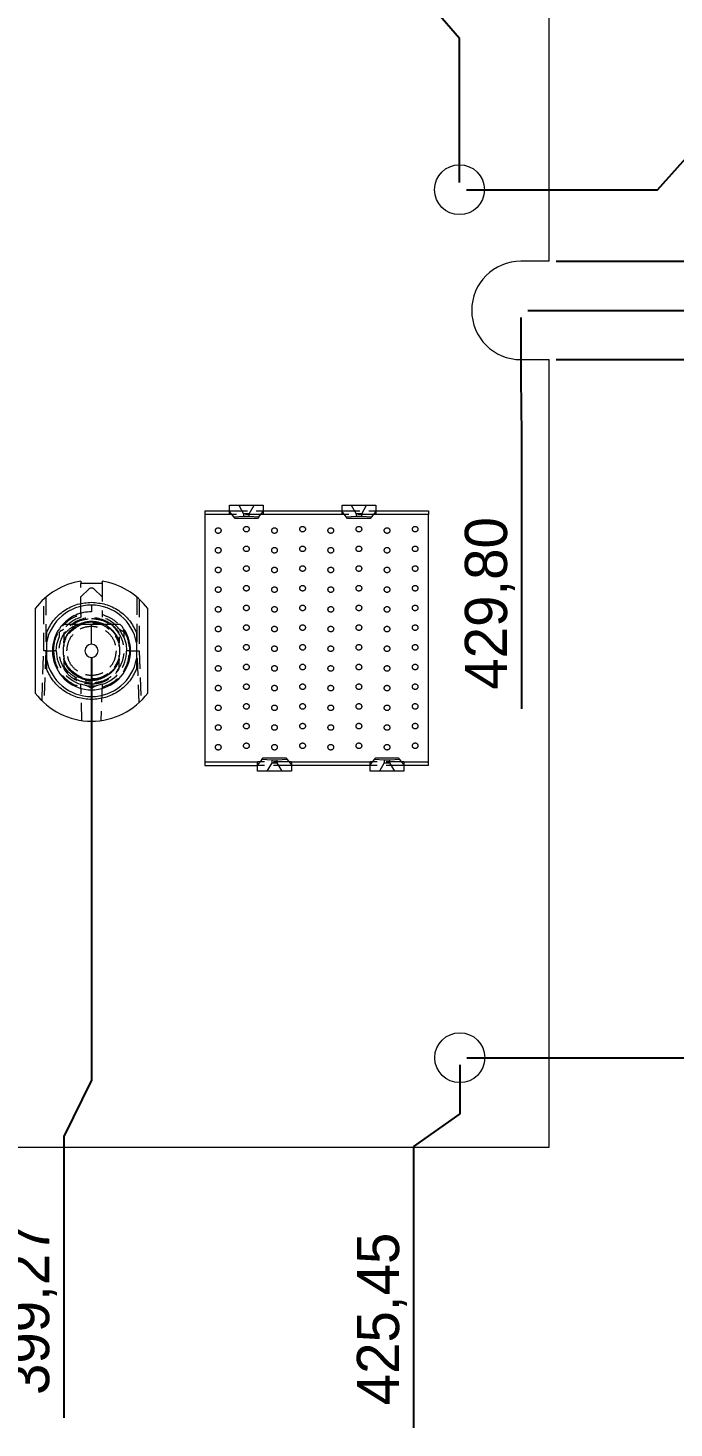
# Model space of a CAD drawing. Header units: millimetres. Extents: x -64 to 530, y -86 to 334.
# Drawn here: x 394.8 to 440.7, y -20 to 79.5 of the extents above; entities that cross this region are included whole.
import ezdxf

# ---------------------------------------------------------------- set-up
doc = ezdxf.new("R2010")
doc.units = ezdxf.units.MM
doc.header["$PDSIZE"] = -1
doc.linetypes.add('HIDDEN', pattern=[1.905, 1.27, -0.635])
doc.dimstyles.new('ISO-25', dxfattribs={"dimtxt": 2.5, "dimasz": 2.5, "dimexe": 1.25, "dimexo": 0.625, "dimtad": 1, "dimtxsty": 'Standard', "dimcen": 2.5, "dimadec": 0, "dimazin": 0, "dimtfac": 1, "dimtmove": 0, "dimatfit": 3, "dimfxl": 0, "dimarcsym": 0})

# ---------------------------------------------------------------- blocks, each defined once
blk = doc.blocks.new('*D35')
at = {"color": 0, "lineweight": -2}
for p, q in [((437.684, 297.079), (437.684, 315.579)), ((431.8, 293.079), (437.684, 297.079)), ((431.8, 279.9), (431.8, 293.079))]:
    blk.add_line(p, q, dxfattribs=at)
at = {"layer": 'Defpoints', "color": 0}
for p in [(437.684, 301.079), (431.8, 279.4), (0, 0)]:
    blk.add_point(p, dxfattribs=at)
at = {"color": 0, "insert": (435.434, 308.579), "char_height": 3, "attachment_point": 5, "rotation": 90}
blk.add_mtext('431,80', dxfattribs=at)
blk = doc.blocks.new('*D50')
at = {"color": 0, "lineweight": -2}
for p, q in [((411.281, 297.743), (411.281, 316.243)), ((415.9, 293.743), (411.281, 297.743)), ((415.9, 279.97), (415.9, 293.743))]:
    blk.add_line(p, q, dxfattribs=at)
at = {"layer": 'Defpoints', "color": 0}
for p in [(411.281, 301.743), (415.9, 279.47), (0, 0)]:
    blk.add_point(p, dxfattribs=at)
at = {"color": 0, "insert": (409.031, 309.243), "char_height": 3, "attachment_point": 5, "rotation": 90}
blk.add_mtext('415,90', dxfattribs=at)
blk = doc.blocks.new('*D51')
at = {"color": 0, "lineweight": -2}
for p, q in [((441.42, 274.4), (445.42, 275.871)), ((445.42, 275.871), (464.92, 275.871)), ((425.95, 274.4), (441.42, 274.4))]:
    blk.add_line(p, q, dxfattribs=at)
at = {"layer": 'Defpoints', "color": 0}
for p in [(449.42, 275.871), (425.45, 274.4), (0, 0)]:
    blk.add_point(p, dxfattribs=at)
at = {"color": 0, "insert": (457.42, 278.121), "char_height": 3, "attachment_point": 5}
blk.add_mtext('274,40', dxfattribs=at)
blk = doc.blocks.new('*D52')
at = {"color": 0, "lineweight": -2}
for p, q in [((423.283, 294.998), (423.283, 314.998)), ((425.45, 290.998), (423.283, 294.998)), ((425.45, 274.9), (425.45, 290.998))]:
    blk.add_line(p, q, dxfattribs=at)
at = {"layer": 'Defpoints', "color": 0}
for p in [(423.283, 298.998), (425.45, 274.4), (0, 0)]:
    blk.add_point(p, dxfattribs=at)
at = {"color": 0, "insert": (421.033, 307.248), "char_height": 3, "attachment_point": 5, "rotation": 90}
blk.add_mtext('425,45', dxfattribs=at)
blk = doc.blocks.new('*D53')
at = {"color": 0, "lineweight": -2}
for p, q in [((425.93, 198.05), (448.265, 198.05)), ((448.265, 198.05), (452.265, 194.721)), ((452.265, 194.721), (470.765, 194.721))]:
    blk.add_line(p, q, dxfattribs=at)
at = {"layer": 'Defpoints', "color": 0}
for p in [(425.43, 198.05), (456.265, 194.721), (0, 0)]:
    blk.add_point(p, dxfattribs=at)
at = {"color": 0, "insert": (463.765, 196.971), "char_height": 3, "attachment_point": 5}
blk.add_mtext('198,05', dxfattribs=at)
blk = doc.blocks.new('*D54')
at = {"color": 0, "lineweight": -2}
for p, q in [((450.176, 169.47), (454.176, 172.471)), ((454.176, 172.471), (473.176, 172.471)), ((430.3, 169.47), (450.176, 169.47))]:
    blk.add_line(p, q, dxfattribs=at)
at = {"layer": 'Defpoints', "color": 0}
for p in [(458.176, 172.471), (429.8, 169.47), (0, 0)]:
    blk.add_point(p, dxfattribs=at)
at = {"color": 0, "insert": (465.926, 174.721), "char_height": 3, "attachment_point": 5}
blk.add_mtext('169,47', dxfattribs=at)
blk = doc.blocks.new('*D55')
at = {"color": 0, "lineweight": -2}
for p, q in [((449.852, 133.05), (453.852, 136.405)), ((453.852, 136.405), (472.352, 136.405)), ((425.93, 133.05), (449.852, 133.05))]:
    blk.add_line(p, q, dxfattribs=at)
at = {"layer": 'Defpoints', "color": 0}
for p in [(457.852, 136.405), (425.43, 133.05), (0, 0)]:
    blk.add_point(p, dxfattribs=at)
at = {"color": 0, "insert": (465.352, 138.655), "char_height": 3, "attachment_point": 5}
blk.add_mtext('133,05', dxfattribs=at)
blk = doc.blocks.new('*D56')
at = {"color": 0, "lineweight": -2}
for p, q in [((437.803, 215.414), (437.803, 235.414)), ((425.43, 211.414), (437.803, 215.414)), ((425.43, 198.55), (425.43, 211.414))]:
    blk.add_line(p, q, dxfattribs=at)
at = {"layer": 'Defpoints', "color": 0}
for p in [(437.803, 219.414), (425.43, 198.05), (0, 0)]:
    blk.add_point(p, dxfattribs=at)
at = {"color": 0, "insert": (435.553, 227.664), "char_height": 3, "attachment_point": 5, "rotation": 90}
blk.add_mtext('425,43', dxfattribs=at)
blk = doc.blocks.new('*D57')
at = {"color": 0, "lineweight": -2}
for p, q in [((428.671, 174.228), (428.671, 193.728)), ((429.8, 173.47), (428.671, 174.228)), ((429.8, 169.97), (429.8, 173.47))]:
    blk.add_line(p, q, dxfattribs=at)
at = {"layer": 'Defpoints', "color": 0}
for p in [(428.671, 178.228), (429.8, 169.47), (0, 0)]:
    blk.add_point(p, dxfattribs=at)
at = {"color": 0, "insert": (426.421, 186.228), "char_height": 3, "attachment_point": 5, "rotation": 90}
blk.add_mtext('429,80', dxfattribs=at)
blk = doc.blocks.new('*D58')
at = {"color": 0, "lineweight": -2}
for p, q in [((423.781, 143.834), (423.781, 163.834)), ((425.43, 139.834), (423.781, 143.834)), ((425.43, 133.55), (425.43, 139.834))]:
    blk.add_line(p, q, dxfattribs=at)
at = {"layer": 'Defpoints', "color": 0}
for p in [(423.781, 147.834), (425.43, 133.05), (0, 0)]:
    blk.add_point(p, dxfattribs=at)
at = {"color": 0, "insert": (421.531, 156.084), "char_height": 3, "attachment_point": 5, "rotation": 90}
blk.add_mtext('425,43', dxfattribs=at)
blk = doc.blocks.new('*D59')
at = {"color": 0, "lineweight": -2}
for p, q in [((443.705, 59.47), (447.705, 60.483)), ((447.705, 60.483), (464.705, 60.483)), ((430.3, 59.47), (443.705, 59.47))]:
    blk.add_line(p, q, dxfattribs=at)
at = {"layer": 'Defpoints', "color": 0}
for p in [(451.705, 60.483), (429.8, 59.47), (0, 0)]:
    blk.add_point(p, dxfattribs=at)
at = {"color": 0, "insert": (458.455, 62.733), "char_height": 3, "attachment_point": 5}
blk.add_mtext('59,47', dxfattribs=at)
blk = doc.blocks.new('*D60')
at = {"color": 0, "lineweight": -2}
for p, q in [((421.977, 82.796), (421.977, 102.796)), ((425.43, 78.796), (421.977, 82.796)), ((425.43, 68.55), (425.43, 78.796))]:
    blk.add_line(p, q, dxfattribs=at)
at = {"layer": 'Defpoints', "color": 0}
for p in [(421.977, 86.796), (425.43, 68.05), (0, 0)]:
    blk.add_point(p, dxfattribs=at)
at = {"color": 0, "insert": (419.727, 95.046), "char_height": 3, "attachment_point": 5, "rotation": 90}
blk.add_mtext('425,43', dxfattribs=at)
blk = doc.blocks.new('*D61')
at = {"color": 0, "lineweight": -2}
for p, q in [((439.513, 68.05), (443.513, 72.526)), ((443.513, 72.526), (460.013, 72.526)), ((425.93, 68.05), (439.513, 68.05))]:
    blk.add_line(p, q, dxfattribs=at)
at = {"layer": 'Defpoints', "color": 0}
for p in [(447.513, 72.526), (425.43, 68.05), (0, 0)]:
    blk.add_point(p, dxfattribs=at)
at = {"color": 0, "insert": (454.013, 74.776), "char_height": 3, "attachment_point": 5}
blk.add_mtext('68,05', dxfattribs=at)
blk = doc.blocks.new('*D62')
at = {"color": 0, "lineweight": -2}
for p, q in [((429.8, 58.97), (429.8, 54.64)), ((429.8, 54.64), (429.842, 50.64)), ((429.842, 50.64), (429.842, 31.14))]:
    blk.add_line(p, q, dxfattribs=at)
at = {"layer": 'Defpoints', "color": 0}
for p in [(429.8, 59.47), (429.842, 46.64), (0, 0)]:
    blk.add_point(p, dxfattribs=at)
at = {"color": 0, "insert": (427.592, 38.64), "char_height": 3, "attachment_point": 5, "rotation": 90}
blk.add_mtext('429,80', dxfattribs=at)
blk = doc.blocks.new('*D63')
at = {"color": 0, "lineweight": -2}
for p, q in [((432.3, 55.97), (444.02, 55.97)), ((444.02, 55.97), (448.02, 53.811)), ((448.02, 53.811), (465.02, 53.811))]:
    blk.add_line(p, q, dxfattribs=at)
at = {"layer": 'Defpoints', "color": 0}
for p in [(431.8, 55.97), (452.02, 53.811), (0, 0)]:
    blk.add_point(p, dxfattribs=at)
at = {"color": 0, "insert": (458.77, 56.061), "char_height": 3, "attachment_point": 5}
blk.add_mtext('55,97', dxfattribs=at)
blk = doc.blocks.new('*D64')
at = {"color": 0, "lineweight": -2}
for p, q in [((441.938, 62.97), (445.938, 66.313)), ((445.938, 66.313), (462.938, 66.313)), ((432.3, 62.97), (441.938, 62.97))]:
    blk.add_line(p, q, dxfattribs=at)
at = {"layer": 'Defpoints', "color": 0}
for p in [(449.938, 66.313), (431.8, 62.97), (0, 0)]:
    blk.add_point(p, dxfattribs=at)
at = {"color": 0, "insert": (456.688, 68.563), "char_height": 3, "attachment_point": 5}
blk.add_mtext('62,97', dxfattribs=at)
blk = doc.blocks.new('*D65')
at = {"color": 0, "lineweight": -2}
for p, q in [((432.3, 165.97), (448.401, 165.97)), ((448.401, 165.97), (452.401, 161.133)), ((452.401, 161.133), (471.401, 161.133))]:
    blk.add_line(p, q, dxfattribs=at)
at = {"layer": 'Defpoints', "color": 0}
for p in [(431.8, 165.97), (456.401, 161.133), (0, 0)]:
    blk.add_point(p, dxfattribs=at)
at = {"color": 0, "insert": (464.151, 163.383), "char_height": 3, "attachment_point": 5}
blk.add_mtext('165,97', dxfattribs=at)
blk = doc.blocks.new('*D66')
at = {"color": 0, "lineweight": -2}
for p, q in [((448.405, 172.97), (452.405, 180.55)), ((452.405, 180.55), (471.405, 180.55)), ((432.3, 172.97), (448.405, 172.97))]:
    blk.add_line(p, q, dxfattribs=at)
at = {"layer": 'Defpoints', "color": 0}
for p in [(456.405, 180.55), (431.8, 172.97), (0, 0)]:
    blk.add_point(p, dxfattribs=at)
at = {"color": 0, "insert": (464.155, 182.8), "char_height": 3, "attachment_point": 5}
blk.add_mtext('172,97', dxfattribs=at)
blk = doc.blocks.new('*D67')
at = {"color": 0, "lineweight": -2}
for p, q in [((425.45, 5.85), (425.45, 2.35)), ((425.45, 2.35), (422.167, 0.028)), ((422.167, 0.028), (422.167, -19.972))]:
    blk.add_line(p, q, dxfattribs=at)
at = {"layer": 'Defpoints', "color": 0}
for p in [(425.45, 6.35), (0, 0), (422.167, -3.972)]:
    blk.add_point(p, dxfattribs=at)
at = {"color": 0, "insert": (419.917, -12.222), "char_height": 3, "attachment_point": 5, "rotation": 90}
blk.add_mtext('425,45', dxfattribs=at)
blk = doc.blocks.new('*D68')
at = {"color": 0, "lineweight": -2}
for p, q in [((441.659, 6.35), (445.659, 8.022)), ((445.659, 8.022), (459.659, 8.022)), ((425.95, 6.35), (441.659, 6.35))]:
    blk.add_line(p, q, dxfattribs=at)
at = {"layer": 'Defpoints', "color": 0}
for p in [(449.659, 8.022), (425.45, 6.35), (0, 0)]:
    blk.add_point(p, dxfattribs=at)
at = {"color": 0, "insert": (454.909, 10.272), "char_height": 3, "attachment_point": 5}
blk.add_mtext('6,35', dxfattribs=at)
blk = doc.blocks.new('*D77')
at = {"color": 0, "lineweight": -2}
for p, q in [((404.526, 297.682), (404.526, 316.182)), ((412.401, 293.682), (404.526, 297.682)), ((412.401, 279.9), (412.401, 293.682))]:
    blk.add_line(p, q, dxfattribs=at)
at = {"layer": 'Defpoints', "color": 0}
for p in [(404.526, 301.682), (412.401, 279.4), (0, 0)]:
    blk.add_point(p, dxfattribs=at)
at = {"color": 0, "insert": (402.276, 309.182), "char_height": 3, "attachment_point": 5, "rotation": 90}
blk.add_mtext('412,40', dxfattribs=at)
blk = doc.blocks.new('*D78')
at = {"color": 0, "lineweight": -2}
for p, q in [((417.265, 297.291), (417.265, 315.791)), ((419.399, 293.291), (417.265, 297.291)), ((419.399, 279.9), (419.399, 293.291))]:
    blk.add_line(p, q, dxfattribs=at)
at = {"layer": 'Defpoints', "color": 0}
for p in [(417.265, 301.291), (419.399, 279.4), (0, 0)]:
    blk.add_point(p, dxfattribs=at)
at = {"color": 0, "insert": (415.015, 308.791), "char_height": 3, "attachment_point": 5, "rotation": 90}
blk.add_mtext('419,40', dxfattribs=at)
blk = doc.blocks.new('*D108')
at = {"color": 0, "lineweight": -2}
for p, q in [((399.27, 34.77), (399.27, 4.758)), ((399.27, 4.758), (397.293, 0.758)), ((397.293, 0.758), (397.293, -19.242))]:
    blk.add_line(p, q, dxfattribs=at)
at = {"layer": 'Defpoints', "color": 0}
for p in [(399.27, 35.27), (0, 0), (397.293, -3.242)]:
    blk.add_point(p, dxfattribs=at)
at = {"color": 0, "insert": (395.043, -11.492), "char_height": 3, "attachment_point": 5, "rotation": 90}
blk.add_mtext('399,27', dxfattribs=at)
blk = doc.blocks.new('*D115')
at = {"color": 0, "lineweight": -2}
for p, q in [((394.742, 126.405), (451.08, 126.405)), ((451.08, 126.405), (455.08, 122.21)), ((455.08, 122.21), (473.58, 122.21))]:
    blk.add_line(p, q, dxfattribs=at)
at = {"layer": 'Defpoints', "color": 0}
for p in [(394.242, 126.405), (459.08, 122.21), (0, 0)]:
    blk.add_point(p, dxfattribs=at)
at = {"color": 0, "insert": (466.58, 124.46), "char_height": 3, "attachment_point": 5}
blk.add_mtext('126,40', dxfattribs=at)
blk = doc.blocks.new('*D119')
at = {"color": 0, "lineweight": -2}
for p, q in [((393.843, 235.159), (393.843, 254.159)), ((396, 231.159), (393.843, 235.159)), ((396, 225.095), (396, 231.159))]:
    blk.add_line(p, q, dxfattribs=at)
at = {"layer": 'Defpoints', "color": 0}
for p in [(393.843, 239.159), (396, 224.595), (0, 0)]:
    blk.add_point(p, dxfattribs=at)
at = {"color": 0, "insert": (391.593, 246.909), "char_height": 3, "attachment_point": 5, "rotation": 90}
blk.add_mtext('396,00', dxfattribs=at)
blk = doc.blocks.new('*D142')
at = {"color": 0, "lineweight": -2}
for p, q in [((401.115, 224.595), (405.115, 228.426)), ((405.115, 228.426), (425.115, 228.426)), ((396.5, 224.595), (401.115, 224.595))]:
    blk.add_line(p, q, dxfattribs=at)
at = {"layer": 'Defpoints', "color": 0}
for p in [(409.115, 228.426), (396, 224.595), (0, 0)]:
    blk.add_point(p, dxfattribs=at)
at = {"color": 0, "insert": (417.365, 230.676), "char_height": 3, "attachment_point": 5}
blk.add_mtext('224,59', dxfattribs=at)

msp = doc.modelspace()

# ---------------------------------------------------------------- linework, layer by layer
at = {"color": 7, "linetype": 'Continuous', "lineweight": 15}
for p, q in [((431.8, 62.97), (431.8, 165.97)), ((431.8, 62.97), (429.8, 62.97)), ((429.8, 55.97), (431.8, 55.97)), ((431.8, 0), (431.8, 55.97)), ((407.33, 45.22), (409.08, 45.22)), ((407.33, 45.22), (407.33, 44.97)), ((409.08, 44.97), (407.33, 44.97)), ((407.33, 44.97), (407.33, 27.37)), ((409.08, 45.17), (409.08, 45.62)), ((409.08, 45.62), (409.734, 45.62)), ((409.385, 44.789), (409.08, 45.17)), ((409.08, 44.97), (409.08, 45.17)), ((409.385, 44.789), (410.08, 44.85)), ((409.48, 44.67), (409.385, 44.789)), ((409.734, 45.62), (410.08, 45.02)), ((409.734, 45.62), (410.826, 45.62)), ((410.08, 45.02), (410.08, 44.85)), ((410.48, 45.02), (410.08, 45.02)), ((410.08, 44.85), (410.48, 44.85)), ((410.48, 45.02), (410.826, 45.62)), ((410.48, 44.85), (410.48, 45.02)), ((410.48, 44.85), (411.175, 44.789)), ((410.826, 45.62), (411.48, 45.62)), ((411.175, 44.789), (411.08, 44.67)), ((411.175, 44.789), (411.48, 45.17)), ((411.48, 45.62), (411.48, 45.17)), ((411.48, 45.22), (417.08, 45.22)), ((411.48, 45.17), (411.48, 44.97)), ((417.08, 44.97), (411.48, 44.97)), ((417.08, 45.17), (417.08, 45.62)), ((417.08, 45.62), (417.734, 45.62)), ((417.385, 44.789), (417.08, 45.17)), ((417.08, 44.97), (417.08, 45.17)), ((417.385, 44.789), (418.08, 44.85)), ((417.48, 44.67), (417.385, 44.789)), ((417.734, 45.62), (418.08, 45.02)), ((417.734, 45.62), (418.826, 45.62)), ((418.48, 45.02), (418.08, 45.02)), ((418.08, 45.02), (418.08, 44.85)), ((418.08, 44.85), (418.48, 44.85)), ((418.48, 45.02), (418.826, 45.62)), ((418.48, 44.85), (418.48, 45.02)), ((418.48, 44.85), (419.175, 44.789)), ((418.826, 45.62), (419.48, 45.62)), ((419.175, 44.789), (419.08, 44.67)), ((419.48, 45.17), (419.175, 44.789)), ((419.48, 45.62), (419.48, 45.17)), ((419.48, 45.22), (423.23, 45.22)), ((419.48, 45.17), (419.48, 44.97)), ((423.23, 44.97), (419.48, 44.97)), ((423.23, 45.22), (423.23, 44.97)), ((423.23, 27.37), (423.23, 44.97)), ((411.08, 44.67), (409.48, 44.67)), ((419.08, 44.67), (417.48, 44.67)), ((398.52, 40.213), (398.52, 40.045)), ((400.02, 40.045), (398.52, 40.045)), ((400.02, 40.213), (400.02, 40.045)), ((395.27, 38.27), (395.27, 32.27)), ((399.27, 38.52), (399.27, 38.045)), ((403.27, 32.27), (403.27, 38.27)), ((399.27, 35.735), (399.27, 37.145)), ((399.27, 32.495), (399.27, 34.805)), ((399.27, 32.495), (399.27, 32.02)), ((407.33, 27.37), (411.08, 27.37)), ((407.33, 27.37), (407.33, 27.12)), ((407.33, 27.12), (411.08, 27.12)), ((411.385, 27.551), (411.08, 27.17)), ((411.08, 27.17), (411.08, 27.37)), ((411.08, 26.72), (411.08, 27.17)), ((411.385, 27.551), (411.48, 27.67)), ((412.08, 27.49), (411.385, 27.551)), ((411.48, 27.67), (413.08, 27.67)), ((412.08, 27.32), (411.734, 26.72)), ((412.08, 27.49), (412.08, 27.32)), ((412.48, 27.49), (412.08, 27.49)), ((412.08, 27.32), (412.48, 27.32)), ((413.175, 27.551), (412.48, 27.49)), ((412.48, 27.32), (412.48, 27.49)), ((412.826, 26.72), (412.48, 27.32)), ((413.08, 27.67), (413.175, 27.551)), ((413.175, 27.551), (413.48, 27.17)), ((413.48, 27.37), (419.08, 27.37)), ((413.48, 27.37), (413.48, 27.17)), ((413.48, 27.17), (413.48, 26.72)), ((419.08, 27.12), (413.48, 27.12)), ((419.08, 27.17), (419.384, 27.551)), ((419.08, 27.17), (419.08, 27.37)), ((419.08, 26.72), (419.08, 27.17)), ((419.384, 27.551), (419.48, 27.67)), ((420.08, 27.49), (419.384, 27.551)), ((419.48, 27.67), (421.08, 27.67)), ((420.08, 27.32), (419.734, 26.72)), ((420.48, 27.49), (420.08, 27.49)), ((420.08, 27.49), (420.08, 27.32)), ((420.08, 27.32), (420.48, 27.32)), ((421.176, 27.551), (420.48, 27.49)), ((420.48, 27.32), (420.48, 27.49)), ((420.826, 26.72), (420.48, 27.32)), ((421.08, 27.67), (421.176, 27.551)), ((421.176, 27.551), (421.48, 27.17)), ((421.48, 27.37), (423.23, 27.37)), ((421.48, 27.37), (421.48, 27.17)), ((421.48, 27.17), (421.48, 26.72)), ((423.23, 27.12), (421.48, 27.12)), ((423.23, 27.12), (423.23, 27.37)), ((411.734, 26.72), (411.08, 26.72)), ((412.826, 26.72), (411.734, 26.72)), ((413.48, 26.72), (412.826, 26.72)), ((419.734, 26.72), (419.08, 26.72)), ((420.826, 26.72), (419.734, 26.72)), ((421.48, 26.72), (420.826, 26.72)), ((0, 0), (431.8, 0))]:
    msp.add_line(p, q, dxfattribs=at)
at = {"color": 7, "linetype": 'HIDDEN', "lineweight": 0}
for p, q in [((409.08, 45.22), (411.48, 45.22)), ((411.48, 44.97), (409.08, 44.97)), ((417.08, 45.22), (419.48, 45.22)), ((419.48, 44.97), (417.08, 44.97)), ((398.52, 37.864), (398.52, 40.045)), ((400.02, 40.045), (400.02, 37.864)), ((395.876, 35.27), (395.876, 38.941)), ((396.02, 39.07), (396.02, 35.92)), ((398.52, 39.105), (399.093, 39.678)), ((399.447, 39.678), (400.02, 39.105)), ((402.52, 35.92), (402.52, 39.07)), ((402.664, 38.941), (402.664, 35.27)), ((400.668, 37.159), (401.245, 36.544)), ((397.295, 36.544), (397.295, 35.585)), ((397.295, 36.271), (397.295, 35.921)), ((397.457, 36.236), (397.295, 35.921)), ((397.295, 35.836), (397.443, 36.149)), ((400.951, 36.493), (401.245, 35.921)), ((400.951, 36.493), (401.245, 35.921)), ((401.085, 36.175), (401.245, 35.836)), ((401.245, 35.921), (401.121, 36.162)), ((401.245, 36.271), (401.245, 35.921)), ((401.245, 35.585), (401.245, 35.836)), ((401.578, 36.23), (401.256, 36.789)), ((395.752, 31.717), (395.876, 35.27)), ((396.02, 35.27), (395.876, 35.27)), ((396.02, 35.27), (395.891, 31.584)), ((396.02, 35.27), (396.57, 35.27)), ((396.77, 35.27), (396.57, 35.27)), ((397.295, 34.955), (397.295, 34.197)), ((401.245, 34.704), (401.245, 34.955)), ((401.97, 35.27), (401.77, 35.27)), ((401.97, 35.27), (402.52, 35.27)), ((402.649, 31.584), (402.52, 35.27)), ((402.52, 35.27), (402.664, 35.27)), ((402.664, 35.27), (402.788, 31.717)), ((397.557, 34.147), (397.295, 34.704)), ((397.557, 34.147), (397.295, 34.704)), ((397.295, 34.619), (397.295, 33.996)), ((397.295, 34.619), (397.502, 34.216)), ((397.295, 33.996), (397.524, 33.723)), ((401.245, 34.704), (400.884, 33.998)), ((401.245, 34.619), (400.981, 34.105)), ((400.981, 34.105), (401.245, 34.619)), ((401.245, 34.619), (400.981, 34.105)), ((401.245, 34.704), (400.994, 34.172)), ((401.245, 34.704), (400.994, 34.172)), ((401.015, 34.172), (401.245, 34.619)), ((401.039, 33.751), (401.245, 33.996)), ((401.072, 33.79), (401.245, 33.996)), ((401.245, 33.996), (401.245, 34.619)), ((401.995, 34.746), (401.995, 34.746)), ((398.23, 33.469), (398.591, 33.311)), ((398.595, 30.316), (398.505, 32.89)), ((398.947, 32.791), (398.505, 32.89)), ((398.781, 32.981), (399.27, 32.92)), ((399.27, 32.92), (399.576, 32.958)), ((399.27, 32.92), (399.493, 32.948)), ((400.035, 32.89), (399.593, 32.791)), ((400.035, 32.89), (399.945, 30.316)), ((399.22, 32.633), (398.947, 32.791)), ((398.947, 32.791), (399.593, 32.791)), ((399.593, 32.791), (399.32, 32.633)), ((413.48, 27.37), (411.08, 27.37)), ((413.48, 27.12), (411.08, 27.12)), ((421.48, 27.37), (419.08, 27.37)), ((421.48, 27.12), (419.08, 27.12))]:
    msp.add_line(p, q, dxfattribs=at)
at = {"color": 7, "linetype": 'HIDDEN', "lineweight": 0, "flags": 128}
for points in [[(398.494, 37.199), (398.523, 37.203), (398.531, 37.203), (398.533, 37.203), (398.534, 37.202), (398.534, 37.202), (398.534, 37.202), (398.534, 37.202), (398.534, 37.202), (398.534, 37.202), (398.534, 37.202), (398.534, 37.202), (398.534, 37.202), (398.534, 37.202), (398.534, 37.203), (398.534, 37.203), (398.534, 37.203), (398.534, 37.203), (398.534, 37.203), (398.534, 37.203), (398.534, 37.202), (398.534, 37.202), (398.534, 37.202), (398.534, 37.202), (398.534, 37.202), (398.534, 37.202), (398.534, 37.202), (398.534, 37.202), (398.534, 37.202), (398.534, 37.201), (398.534, 37.201), (398.531, 37.198), (398.401, 37.134), (398.238, 37.047)], [(396.77, 35.27), (396.814, 35.736), (396.962, 36.23)], [(397.295, 36.544), (397.295, 36.544)], [(397.295, 36.544), (397.295, 36.544)], [(397.295, 36.544), (397.295, 36.544)], [(397.295, 36.544), (397.295, 36.544)], [(397.295, 36.544), (397.295, 36.544)], [(397.295, 36.544), (397.295, 36.544)], [(397.295, 36.544), (397.295, 36.544)], [(397.295, 36.544), (397.295, 36.544)], [(401.245, 36.544), (401.245, 36.544)], [(401.245, 35.836), (401.245, 35.836)], [(401.245, 35.836), (401.245, 35.836)], [(401.245, 35.836), (401.245, 35.836)], [(401.245, 35.836), (401.245, 35.836)], [(401.245, 35.836), (401.245, 35.836)], [(401.578, 36.23), (401.726, 35.736), (401.77, 35.27)], [(397.295, 35.585), (397.295, 35.585)], [(397.295, 34.955), (397.295, 34.955)], [(397.295, 33.996), (397.295, 33.996)], [(397.295, 33.996), (397.295, 33.996)], [(397.295, 33.996), (397.295, 33.996)], [(397.295, 33.996), (397.295, 33.996)], [(397.295, 33.996), (397.295, 33.996)], [(397.295, 33.996), (397.295, 33.996)], [(397.295, 33.996), (397.295, 33.996)], [(397.491, 34.243), (397.491, 34.243)], [(401.245, 34.704), (401.245, 34.704)], [(401.245, 34.704), (401.245, 34.704)], [(401.245, 34.704), (401.245, 34.704)], [(401.245, 34.704), (401.245, 34.704)], [(401.245, 34.704), (401.245, 34.704)], [(401.245, 34.704), (401.245, 34.704)], [(401.245, 34.704), (401.245, 34.704)], [(401.245, 34.704), (401.245, 34.704)], [(401.245, 33.996), (401.245, 33.996)], [(398.243, 33.491), (398.243, 33.491)]]:
    msp.add_lwpolyline(points, dxfattribs=at)
at = {"color": 7, "linetype": 'Continuous', "lineweight": 15}
for centre in [(425.43, 68.05), (425.45, 6.35)]:
    msp.add_circle(centre, 1.775, dxfattribs=at)
at = {"color": 7, "linetype": 'HIDDEN', "lineweight": 0}
for centre, radius in [((408.28, 43.82), 0.2), ((410.28, 43.92), 0.2), ((412.28, 43.82), 0.2), ((414.28, 43.92), 0.2), ((416.28, 43.82), 0.2), ((418.28, 43.92), 0.2), ((420.28, 43.82), 0.2), ((422.28, 43.92), 0.2), ((408.28, 42.42), 0.2), ((410.28, 42.52), 0.2), ((412.28, 42.42), 0.2), ((414.28, 42.52), 0.2), ((416.28, 42.42), 0.2), ((418.28, 42.52), 0.2), ((420.28, 42.42), 0.2), ((422.28, 42.52), 0.2), ((408.28, 41.02), 0.2), ((410.28, 41.12), 0.2), ((412.28, 41.02), 0.2), ((414.28, 41.12), 0.2), ((416.28, 41.02), 0.2), ((418.28, 41.12), 0.2), ((420.28, 41.02), 0.2), ((422.28, 41.12), 0.2), ((408.28, 39.62), 0.2), ((410.28, 39.72), 0.2), ((412.28, 39.62), 0.2), ((414.28, 39.72), 0.2), ((416.28, 39.62), 0.2), ((418.28, 39.72), 0.2), ((420.28, 39.62), 0.2), ((422.28, 39.72), 0.2), ((408.28, 38.22), 0.2), ((410.28, 38.32), 0.2), ((412.28, 38.22), 0.2), ((414.28, 38.32), 0.2), ((416.28, 38.22), 0.2), ((418.28, 38.32), 0.2), ((420.28, 38.22), 0.2), ((422.28, 38.32), 0.2), ((399.27, 35.27), 2), ((408.28, 36.82), 0.2), ((410.28, 36.92), 0.2), ((412.28, 36.82), 0.2), ((414.28, 36.92), 0.2), ((416.28, 36.82), 0.2), ((418.28, 36.92), 0.2), ((420.28, 36.82), 0.2), ((422.28, 36.92), 0.2), ((408.28, 35.42), 0.2), ((410.28, 35.52), 0.2), ((412.28, 35.42), 0.2), ((414.28, 35.52), 0.2), ((416.28, 35.42), 0.2), ((418.28, 35.52), 0.2), ((420.28, 35.42), 0.2), ((422.28, 35.52), 0.2), ((408.28, 34.02), 0.2), ((410.28, 34.12), 0.2), ((412.28, 34.02), 0.2), ((414.28, 34.12), 0.2), ((416.28, 34.02), 0.2), ((418.28, 34.12), 0.2), ((420.28, 34.02), 0.2), ((422.28, 34.12), 0.2), ((410.28, 32.72), 0.2), ((414.28, 32.72), 0.2), ((418.28, 32.72), 0.2), ((422.28, 32.72), 0.2), ((408.28, 32.62), 0.2), ((412.28, 32.62), 0.2), ((416.28, 32.62), 0.2), ((420.28, 32.62), 0.2), ((408.28, 31.22), 0.2), ((410.28, 31.32), 0.2), ((412.28, 31.22), 0.2), ((414.28, 31.32), 0.2), ((416.28, 31.22), 0.2), ((418.28, 31.32), 0.2), ((420.28, 31.22), 0.2), ((422.28, 31.32), 0.2), ((408.28, 29.82), 0.2), ((410.28, 29.92), 0.2), ((412.28, 29.82), 0.2), ((414.28, 29.92), 0.2), ((416.28, 29.82), 0.2), ((418.28, 29.92), 0.2), ((420.28, 29.82), 0.2), ((422.28, 29.92), 0.2), ((408.28, 28.42), 0.2), ((410.28, 28.52), 0.2), ((412.28, 28.42), 0.2), ((414.28, 28.52), 0.2), ((416.28, 28.42), 0.2), ((418.28, 28.52), 0.2), ((420.28, 28.42), 0.2), ((422.28, 28.52), 0.2)]:
    msp.add_circle(centre, radius, dxfattribs=at)
at = {"color": 7, "linetype": 'Continuous', "lineweight": 15}
for centre, radius, start, end in [((429.8, 59.47), 3.5, 90, 270), ((399.27, 35.27), 5, 98.62693, 143.1301), ((399.27, 35.27), 5, 36.8699, 81.37307), ((399.27, 35.27), 3.25, 90, 169.93673), ((399.27, 35.27), 3.25, 10.06327, 90), ((399.27, 35.27), 2.775, 137.49336, 169.10705), ((399.27, 35.27), 2.775, 10.89324, 42.50663), ((399.27, 35.27), 2.775, 169.10668, 190.89376), ((399.27, 35.27), 0.465, 90, 270), ((399.27, 35.27), 0.465, 270, 90), ((399.27, 35.27), 2.775, 349.10676, 10.89295), ((399.27, 35.27), 3.25, 190.06327, 270), ((399.27, 35.27), 2.775, 190.89295, 270), ((399.27, 35.27), 2.775, 270, 349.10705), ((399.27, 35.27), 3.25, 270, 349.93673), ((399.27, 35.27), 5, 216.8699, 323.1301)]:
    msp.add_arc(centre, radius, start, end, dxfattribs=at)
at = {"color": 7, "linetype": 'HIDDEN', "lineweight": 0}
for radius, start, end in [(2.5, 107.4576, 142.57976), (2.35, 53.50581, 147.18508), (2.5, 37.42024, 72.5424), (2.5, 180, 252.18431), (2.5, 287.81569, 0)]:
    msp.add_arc((399.27, 35.27), radius, start, end, dxfattribs=at)
for points, knots in [([(399.093, 39.678), (399.119, 39.699), (399.171, 39.74), (399.27, 39.757), (399.369, 39.74), (399.421, 39.699), (399.447, 39.678)], [0, 0, 0, 0, 0.249995, 0.499981, 0.750005, 1, 1, 1, 1]), ([(396.57, 35.27), (396.596, 35.553), (396.649, 36.133), (397.077, 36.919), (397.713, 37.548), (398.256, 37.76), (398.52, 37.864)], [0, 0, 0, 0, 0.243392, 0.499999, 0.756606, 1, 1, 1, 1]), ([(398.52, 37.864), (398.52, 37.836), (398.52, 37.781), (398.52, 37.713), (398.52, 37.663), (398.52, 37.658), (398.52, 37.655)], [0, 0, 0, 0, 0.25862, 0.513613, 0.756095, 1, 1, 1, 1]), ([(400.02, 37.864), (400.284, 37.76), (400.827, 37.548), (401.463, 36.919), (401.891, 36.133), (401.944, 35.553), (401.97, 35.27)], [0, 0, 0, 0, 0.24339, 0.500001, 0.756608, 1, 1, 1, 1]), ([(400.02, 37.864), (400.02, 37.836), (400.02, 37.781), (400.02, 37.713), (400.02, 37.664), (400.02, 37.658), (400.02, 37.655)], [0, 0, 0, 0, 0.258104, 0.512608, 0.755594, 1, 1, 1, 1]), ([(399.27, 32.97), (398.981, 33.001), (398.534, 33.049), (397.998, 33.335), (397.633, 33.632), (397.334, 33.998), (397.056, 34.534), (396.914, 35.27), (397.056, 36.006), (397.333, 36.542), (397.632, 36.908), (397.998, 37.205), (398.534, 37.491), (398.981, 37.539), (399.27, 37.57)], [0, 0, 0, 0, 0.11972, 0.184823, 0.25, 0.315102, 0.380278, 0.5, 0.619721, 0.684824, 0.75, 0.815103, 0.88028, 1, 1, 1, 1]), ([(400.508, 36.936), (400.502, 36.942), (400.343, 37.102), (399.911, 37.27), (399.273, 37.387), (398.618, 37.28), (398.034, 36.982), (397.555, 36.521), (397.382, 36.121), (397.295, 35.921)], [0, 0, 0, 0, 0.006977, 0.17248, 0.337986, 0.503489, 0.668991, 0.834497, 1, 1, 1, 1]), ([(400.8, 36.645), (400.701, 36.755), (400.457, 37.025), (399.918, 37.278), (399.271, 37.385), (398.618, 37.281), (398.034, 36.982), (397.555, 36.521), (397.382, 36.121), (397.295, 35.921)], [0, 0, 0, 0, 0.101377, 0.251149, 0.40092, 0.550688, 0.700459, 0.85023, 1, 1, 1, 1]), ([(397.295, 35.921), (397.382, 36.121), (397.555, 36.521), (398.034, 36.982), (398.618, 37.281), (399.271, 37.385), (399.917, 37.277), (400.43, 37.043), (400.654, 36.798), (400.731, 36.714)], [0, 0, 0, 0, 0.153218, 0.306435, 0.459656, 0.612872, 0.766091, 0.919309, 1, 1, 1, 1]), ([(397.295, 35.921), (397.382, 36.121), (397.555, 36.521), (398.034, 36.982), (398.618, 37.281), (399.271, 37.385), (399.918, 37.278), (400.461, 37.023), (400.708, 36.748), (400.81, 36.635)], [0, 0, 0, 0, 0.149286, 0.298575, 0.447861, 0.597147, 0.746436, 0.895722, 1, 1, 1, 1]), ([(397.295, 35.921), (397.382, 36.121), (397.555, 36.521), (398.034, 36.982), (398.618, 37.281), (399.271, 37.385), (399.918, 37.278), (400.458, 37.025), (400.703, 36.753), (400.802, 36.643)], [0, 0, 0, 0, 0.14967, 0.299338, 0.449009, 0.598677, 0.748348, 0.898016, 1, 1, 1, 1]), ([(401.245, 35.921), (401.158, 36.121), (400.985, 36.521), (400.507, 36.982), (399.922, 37.281), (399.27, 37.384), (398.618, 37.281), (398.034, 36.982), (397.555, 36.521), (397.382, 36.121), (397.295, 35.921)], [0, 0, 0, 0, 0.125, 0.250002, 0.375, 0.499999, 0.625001, 0.75, 0.875001, 1, 1, 1, 1]), ([(397.295, 35.836), (397.376, 36.043), (397.538, 36.457), (398.014, 36.939), (398.606, 37.253), (399.27, 37.36), (399.934, 37.253), (400.526, 36.939), (401.002, 36.457), (401.164, 36.043), (401.245, 35.836)], [0, 0, 0, 0, 0.125, 0.249999, 0.374999, 0.499999, 0.625001, 0.749999, 0.875, 1, 1, 1, 1]), ([(397.295, 35.836), (397.376, 36.043), (397.538, 36.457), (398.014, 36.939), (398.606, 37.253), (399.27, 37.36), (399.934, 37.253), (400.526, 36.939), (401.002, 36.457), (401.164, 36.043), (401.245, 35.836)], [0, 0, 0, 0, 0.125001, 0.250001, 0.375, 0.499999, 0.625, 0.749999, 0.874999, 1, 1, 1, 1]), ([(397.295, 35.836), (397.376, 36.043), (397.538, 36.457), (398.014, 36.939), (398.606, 37.253), (399.27, 37.36), (399.934, 37.253), (400.526, 36.939), (401.002, 36.457), (401.164, 36.043), (401.245, 35.836)], [0, 0, 0, 0, 0.125001, 0.250001, 0.375, 0.499999, 0.625, 0.749999, 0.874999, 1, 1, 1, 1]), ([(397.295, 36.409), (397.448, 36.576), (397.753, 36.91), (398.206, 37.124), (398.458, 37.19), (398.494, 37.199)], [0, 0, 0, 0, 0.461834, 0.924146, 1, 1, 1, 1]), ([(397.52, 35.27), (397.546, 35.499), (397.599, 35.957), (398.004, 36.54), (398.582, 36.929), (399.27, 37.066), (399.958, 36.929), (400.536, 36.54), (400.941, 35.957), (400.994, 35.499), (401.02, 35.27)], [0, 0, 0, 0, 0.125, 0.249999, 0.375, 0.499999, 0.625, 0.749999, 0.875, 1, 1, 1, 1]), ([(399.27, 37.57), (399.559, 37.539), (400.006, 37.491), (400.542, 37.205), (400.907, 36.908), (401.206, 36.542), (401.484, 36.006), (401.626, 35.27), (401.484, 34.534), (401.207, 33.998), (400.908, 33.632), (400.542, 33.335), (400.006, 33.049), (399.559, 33.001), (399.27, 32.97)], [0, 0, 0, 0, 0.119722, 0.184824, 0.250001, 0.315103, 0.38028, 0.500001, 0.619722, 0.684824, 0.749999, 0.815102, 0.880278, 1, 1, 1, 1]), ([(400.832, 36.605), (400.745, 36.697), (400.644, 36.805), (400.53, 36.909), (400.51, 36.931), (400.507, 36.938), (400.506, 36.94), (400.506, 36.941), (400.507, 36.942), (400.507, 36.942)], [0, 0, 0, 0, 0.805351, 0.945977, 0.982685, 0.993243, 0.996929, 0.998514, 1, 1, 1, 1]), ([(400.507, 36.942), (400.669, 36.8), (400.995, 36.517), (401.162, 36.12), (401.245, 35.921)], [0, 0, 0, 0, 0.5, 1, 1, 1, 1]), ([(401.245, 36.544), (401.131, 36.705), (400.966, 36.939), (400.73, 37.096), (400.657, 37.145)], [0, 0, 0, 0, 0.690827, 1, 1, 1, 1]), ([(396.962, 36.545), (396.962, 36.554), (396.964, 36.571), (396.974, 36.595), (396.99, 36.617), (397.004, 36.627), (397.012, 36.632)], [0, 0, 0, 0, 0.250808, 0.500041, 0.74922, 1, 1, 1, 1]), ([(396.962, 36.545), (396.962, 36.463), (396.962, 36.355), (396.962, 36.258), (396.962, 36.233), (396.962, 36.231), (396.962, 36.23)], [0, 0, 0, 0, 0.638676, 0.843743, 0.924999, 1, 1, 1, 1]), ([(397.285, 36.789), (397.284, 36.789), (397.281, 36.787), (397.26, 36.775), (397.208, 36.745), (397.121, 36.695), (397.05, 36.654), (397.012, 36.632)], [0, 0, 0, 0, 0.074116, 0.154927, 0.35991, 0.653703, 1, 1, 1, 1]), ([(397.295, 35.836), (397.295, 35.836), (397.295, 35.837), (397.295, 35.844), (397.295, 35.871), (397.295, 35.899), (397.295, 35.921)], [0, 0, 0, 0, 0.068922, 0.145486, 0.344964, 1, 1, 1, 1]), ([(397.295, 35.836), (397.295, 35.836), (397.295, 35.837), (397.295, 35.844), (397.295, 35.871), (397.295, 35.899), (397.295, 35.921)], [0, 0, 0, 0, 0.068837, 0.145295, 0.344667, 1, 1, 1, 1]), ([(400.731, 36.714), (400.808, 36.645), (401.046, 36.43), (401.165, 36.127), (401.245, 35.921)], [0, 0, 0, 0, 0.32128, 1, 1, 1, 1]), ([(401.245, 35.836), (401.197, 35.975), (401.1, 36.254), (400.921, 36.488), (400.832, 36.605)], [0, 0, 0, 0, 0.499999, 1, 1, 1, 1]), ([(401.245, 35.921), (401.245, 35.899), (401.245, 35.871), (401.245, 35.844), (401.245, 35.837), (401.245, 35.836), (401.245, 35.836)], [0, 0, 0, 0, 0.659446, 0.855332, 0.930504, 1, 1, 1, 1]), ([(401.528, 36.632), (401.457, 36.673), (401.363, 36.727), (401.28, 36.775), (401.259, 36.787), (401.257, 36.789), (401.256, 36.789)], [0, 0, 0, 0, 0.638713, 0.843754, 0.925004, 1, 1, 1, 1]), ([(401.528, 36.632), (401.536, 36.627), (401.55, 36.617), (401.566, 36.595), (401.576, 36.571), (401.578, 36.554), (401.578, 36.545)], [0, 0, 0, 0, 0.250789, 0.499977, 0.749165, 1, 1, 1, 1]), ([(401.578, 36.545), (401.578, 36.463), (401.578, 36.355), (401.578, 36.258), (401.578, 36.233), (401.578, 36.231), (401.578, 36.23)], [0, 0, 0, 0, 0.638721, 0.843749, 0.925002, 1, 1, 1, 1]), ([(396.57, 35.27), (396.596, 34.988), (396.648, 34.409), (397.074, 33.624), (397.708, 32.995), (398.249, 32.782), (398.512, 32.678)], [0, 0, 0, 0, 0.243422, 0.5, 0.756577, 1, 1, 1, 1]), ([(401.02, 35.27), (400.994, 35.041), (400.941, 34.583), (400.536, 34), (399.958, 33.611), (399.27, 33.474), (398.582, 33.611), (398.004, 34), (397.599, 34.583), (397.546, 35.041), (397.52, 35.27)], [0, 0, 0, 0, 0.125, 0.250001, 0.374999, 0.500001, 0.625, 0.750001, 0.875, 1, 1, 1, 1]), ([(400.028, 32.678), (400.291, 32.782), (400.832, 32.995), (401.466, 33.624), (401.892, 34.409), (401.944, 34.988), (401.97, 35.27)], [0, 0, 0, 0, 0.243423, 0.5, 0.756579, 1, 1, 1, 1]), ([(397.295, 34.619), (397.295, 34.641), (397.295, 34.669), (397.295, 34.696), (397.295, 34.703), (397.295, 34.704), (397.295, 34.704)], [0, 0, 0, 0, 0.659285, 0.855239, 0.930487, 1, 1, 1, 1]), ([(397.295, 34.619), (397.295, 34.641), (397.295, 34.669), (397.295, 34.696), (397.295, 34.703), (397.295, 34.704), (397.295, 34.704)], [0, 0, 0, 0, 0.659565, 0.855399, 0.930574, 1, 1, 1, 1]), ([(400.884, 33.998), (400.756, 33.86), (400.5, 33.584), (399.991, 33.32), (399.437, 33.196), (398.869, 33.229), (398.33, 33.414), (397.865, 33.738), (397.494, 34.174), (397.361, 34.527), (397.295, 34.704)], [0, 0, 0, 0, 0.124999, 0.250001, 0.375, 0.500001, 0.624999, 0.750002, 0.875001, 1, 1, 1, 1]), ([(397.295, 34.619), (397.35, 34.482), (397.459, 34.207), (397.729, 33.851), (398.063, 33.557), (398.452, 33.341), (398.878, 33.212), (399.321, 33.176), (399.764, 33.23), (400.038, 33.342), (400.175, 33.398)], [0, 0, 0, 0, 0.125002, 0.25, 0.375, 0.499999, 0.625003, 0.750002, 0.875, 1, 1, 1, 1]), ([(401.245, 34.619), (401.158, 34.419), (400.985, 34.019), (400.507, 33.558), (399.922, 33.259), (399.27, 33.156), (398.618, 33.259), (398.034, 33.558), (397.555, 34.019), (397.382, 34.419), (397.295, 34.619)], [0, 0, 0, 0, 0.124999, 0.25, 0.374999, 0.499999, 0.625001, 0.749999, 0.875001, 1, 1, 1, 1]), ([(397.295, 34.197), (397.412, 34.034), (397.645, 33.711), (398.138, 33.37), (398.689, 33.156), (399.077, 33.146), (399.27, 33.141)], [0, 0, 0, 0, 0.255054, 0.506741, 0.755059, 1, 1, 1, 1]), ([(397.295, 33.996), (397.413, 33.84), (397.648, 33.526), (398.135, 33.188), (398.683, 32.962), (399.074, 32.934), (399.27, 32.92)], [0, 0, 0, 0, 0.25, 0.500002, 0.750001, 1, 1, 1, 1]), ([(399.27, 32.92), (399.466, 32.934), (399.857, 32.962), (400.405, 33.188), (400.892, 33.526), (401.127, 33.84), (401.245, 33.996)], [0, 0, 0, 0, 0.250005, 0.500004, 0.750001, 1, 1, 1, 1]), ([(400.099, 33.387), (400.232, 33.446), (400.565, 33.594), (400.983, 34.023), (401.158, 34.421), (401.245, 34.619)], [0, 0, 0, 0, 0.252268, 0.626132, 1, 1, 1, 1]), ([(400.175, 33.398), (400.309, 33.48), (400.576, 33.644), (400.781, 33.881), (400.884, 33.998)], [0, 0, 0, 0, 0.502463, 1, 1, 1, 1]), ([(401.245, 34.704), (401.167, 34.494), (401.024, 34.108), (400.72, 33.833), (400.581, 33.707)], [0, 0, 0, 0, 0.5445, 1, 1, 1, 1]), ([(401.245, 34.619), (401.162, 34.415), (401.023, 34.071), (400.745, 33.827), (400.632, 33.727)], [0, 0, 0, 0, 0.592113, 1, 1, 1, 1]), ([(401.245, 34.704), (401.245, 34.704), (401.245, 34.703), (401.245, 34.696), (401.245, 34.669), (401.245, 34.641), (401.245, 34.619)], [0, 0, 0, 0, 0.068869, 0.145435, 0.344933, 1, 1, 1, 1]), ([(401.245, 34.704), (401.245, 34.704), (401.245, 34.703), (401.245, 34.696), (401.245, 34.669), (401.245, 34.641), (401.245, 34.619)], [0, 0, 0, 0, 0.068937, 0.14558, 0.345186, 1, 1, 1, 1]), ([(400.175, 33.398), (400.032, 33.329), (399.745, 33.193), (399.429, 33.158), (399.27, 33.141)], [0, 0, 0, 0, 0.497053, 1, 1, 1, 1]), ([(399.32, 32.633), (399.312, 32.63), (399.296, 32.622), (399.27, 32.619), (399.244, 32.622), (399.228, 32.63), (399.22, 32.633)], [0, 0, 0, 0, 0.250042, 0.500066, 0.75009, 1, 1, 1, 1])]:
    msp.add_open_spline(points, degree=3, knots=knots, dxfattribs=at)
at = {"color": 7, "linetype": 'Continuous', "lineweight": 15}
for points, knots in [([(396.07, 36.559), (396.221, 36.859), (396.53, 37.472), (397.315, 38.17), (398.257, 38.636), (398.941, 38.692), (399.276, 38.72)], [0, 0, 0, 0, 0.244391, 0.499999, 0.755608, 1, 1, 1, 1]), ([(399.27, 38.045), (399.078, 38.034), (398.695, 38.011), (398.146, 37.826), (397.638, 37.546), (397.362, 37.279), (397.224, 37.145)], [0, 0, 0, 0, 0.249998, 0.500001, 0.750003, 1, 1, 1, 1]), ([(399.276, 38.72), (399.61, 38.691), (400.292, 38.633), (401.229, 38.167), (402.011, 37.47), (402.319, 36.858), (402.47, 36.559)], [0, 0, 0, 0, 0.244423, 0.5, 0.755575, 1, 1, 1, 1]), ([(399.27, 37.145), (399.075, 37.145), (398.571, 37.145), (397.889, 37.145), (397.44, 37.145), (397.224, 37.145)], [0, 0, 0, 0, 0.246521, 0.63814, 1, 1, 1, 1]), ([(401.316, 37.145), (400.878, 37.145), (400.275, 37.145), (399.486, 37.145), (399.27, 37.145)], [0, 0, 0, 0, 0.725753, 1, 1, 1, 1]), ([(396.07, 36.559), (396.07, 36.425), (396.07, 36.251), (396.07, 36.057), (396.07, 35.976), (396.07, 35.922), (396.07, 35.883), (396.07, 35.856), (396.07, 35.842), (396.07, 35.838), (396.07, 35.838), (396.07, 35.838)], [0, 0, 0, 0, 0.521929, 0.674708, 0.779638, 0.851734, 0.90167, 0.954568, 0.975882, 0.993094, 1, 1, 1, 1]), ([(396.07, 35.838), (396.07, 35.662), (396.07, 35.31), (396.07, 34.916), (396.07, 34.724), (396.07, 34.702)], [0, 0, 0, 0, 0.469096, 0.939612, 1, 1, 1, 1]), ([(402.47, 36.559), (402.47, 36.425), (402.47, 36.251), (402.47, 36.057), (402.47, 35.976), (402.47, 35.922), (402.47, 35.883), (402.47, 35.856), (402.47, 35.842), (402.47, 35.838), (402.47, 35.838), (402.47, 35.838)], [0, 0, 0, 0, 0.521929, 0.674708, 0.779638, 0.851734, 0.90167, 0.954568, 0.975882, 0.993094, 1, 1, 1, 1]), ([(402.47, 35.838), (402.47, 35.662), (402.47, 35.31), (402.47, 34.916), (402.47, 34.724), (402.47, 34.702)], [0, 0, 0, 0, 0.469096, 0.939612, 1, 1, 1, 1]), ([(396.545, 35.794), (396.545, 35.504), (396.545, 35.151), (396.545, 34.807), (396.545, 34.746)], [0, 0, 0, 0, 0.8215, 1, 1, 1, 1]), ([(401.995, 34.746), (401.995, 35.036), (401.995, 35.389), (401.995, 35.733), (401.995, 35.794)], [0, 0, 0, 0, 0.821487, 1, 1, 1, 1]), ([(396.07, 34.702), (396.07, 34.702), (396.07, 34.7), (396.07, 34.689), (396.07, 34.645), (396.07, 34.449), (396.07, 34.215), (396.07, 34.019), (396.07, 33.981)], [0, 0, 0, 0, 0.01693, 0.039302, 0.081695, 0.236193, 0.85216, 1, 1, 1, 1]), ([(402.47, 33.981), (402.319, 33.682), (402.01, 33.07), (401.227, 32.368), (400.287, 31.919), (399.27, 31.771), (398.253, 31.919), (397.313, 32.368), (396.53, 33.07), (396.221, 33.682), (396.07, 33.981)], [0, 0, 0, 0, 0.122204, 0.250001, 0.377797, 0.500001, 0.622203, 0.749999, 0.877796, 1, 1, 1, 1]), ([(402.47, 34.702), (402.47, 34.702), (402.47, 34.7), (402.47, 34.689), (402.47, 34.645), (402.47, 34.449), (402.47, 34.215), (402.47, 34.019), (402.47, 33.981)], [0, 0, 0, 0, 0.01693, 0.039302, 0.081695, 0.236193, 0.85216, 1, 1, 1, 1])]:
    msp.add_open_spline(points, degree=3, knots=knots, dxfattribs=at)

# ---------------------------------------------------------------- dimensions: what is measured, and where the dimension line sits
for feature_location, offset, dtype, picture, middle in [((415.9, 279.47), (-4.619, 22.273), 1, '*D50', (409.031, 309.243)), ((412.401, 279.4), (-7.875, 22.282), 1, '*D77', (402.276, 309.182)), ((419.399, 279.4), (-2.134, 21.891), 1, '*D78', (415.015, 308.791)), ((431.8, 279.4), (5.884, 21.679), 1, '*D35', (435.434, 308.579)), ((425.45, 274.4), (-2.167, 24.598), 1, '*D52', (421.033, 307.248)), ((425.45, 274.4), (23.97, 1.471), 0, '*D51', (457.42, 278.121)), ((396, 224.595), (-2.157, 14.564), 1, '*D119', (391.593, 246.909)), ((425.43, 198.05), (12.373, 21.364), 1, '*D56', (435.553, 227.664)), ((396, 224.59499), (13.11539, 3.83088), 0, '*D142', (417.3654, 230.67587)), ((425.43, 198.05), (30.835, -3.329), 0, '*D53', (463.765, 196.971)), ((429.8, 169.47), (-1.129, 8.758), 1, '*D57', (426.421, 186.228)), ((431.8, 172.97), (24.605, 7.58), 0, '*D66', (464.155, 182.8)), ((429.8, 169.47), (28.376, 3.001), 0, '*D54', (465.926, 174.721)), ((431.8, 165.97), (24.601, -4.837), 0, '*D65', (464.151, 163.383)), ((425.43, 133.05), (-1.649, 14.784), 1, '*D58', (421.531, 156.084)), ((425.43, 133.05), (32.422, 3.355), 0, '*D55', (465.352, 138.655)), ((394.242, 126.4046), (64.8376, -4.195), 0, '*D115', (466.5796, 124.4596)), ((425.43, 68.05), (-3.453, 18.746), 1, '*D60', (419.727, 95.046)), ((425.43, 68.05), (22.083, 4.476), 0, '*D61', (454.013, 74.776)), ((431.8, 62.97), (18.138, 3.343), 0, '*D64', (456.688, 68.563)), ((429.8, 59.47), (21.905, 1.013), 0, '*D59', (458.455, 62.733)), ((429.8, 59.47), (0.042, -12.83), 1, '*D62', (427.592, 38.64)), ((431.8, 55.97), (20.22, -2.159), 0, '*D63', (458.77, 56.061)), ((399.27, 35.27), (-1.977, -38.512), 1, '*D108', (395.043, -11.492)), ((425.45, 6.35), (24.209, 1.672), 0, '*D68', (454.909, 10.272)), ((425.45, 6.35), (-3.283, -10.322), 1, '*D67', (419.917, -12.222))]:
    dim = msp.add_ordinate_dim(feature_location=feature_location, offset=offset, dtype=dtype, origin=(0, 0), dimstyle='ISO-25', override={"dimtxt": 3, "dimasz": 2, "dimexe": 0.5, "dimexo": 0.5, "dimgap": 0.5, "dimzin": 0, "dimadec": 2, "dimtzin": 0})
    dim.commit()
    dim.dimension.update_dxf_attribs({"geometry": picture, "text_midpoint": middle})

doc.saveas('drawing.dxf')
